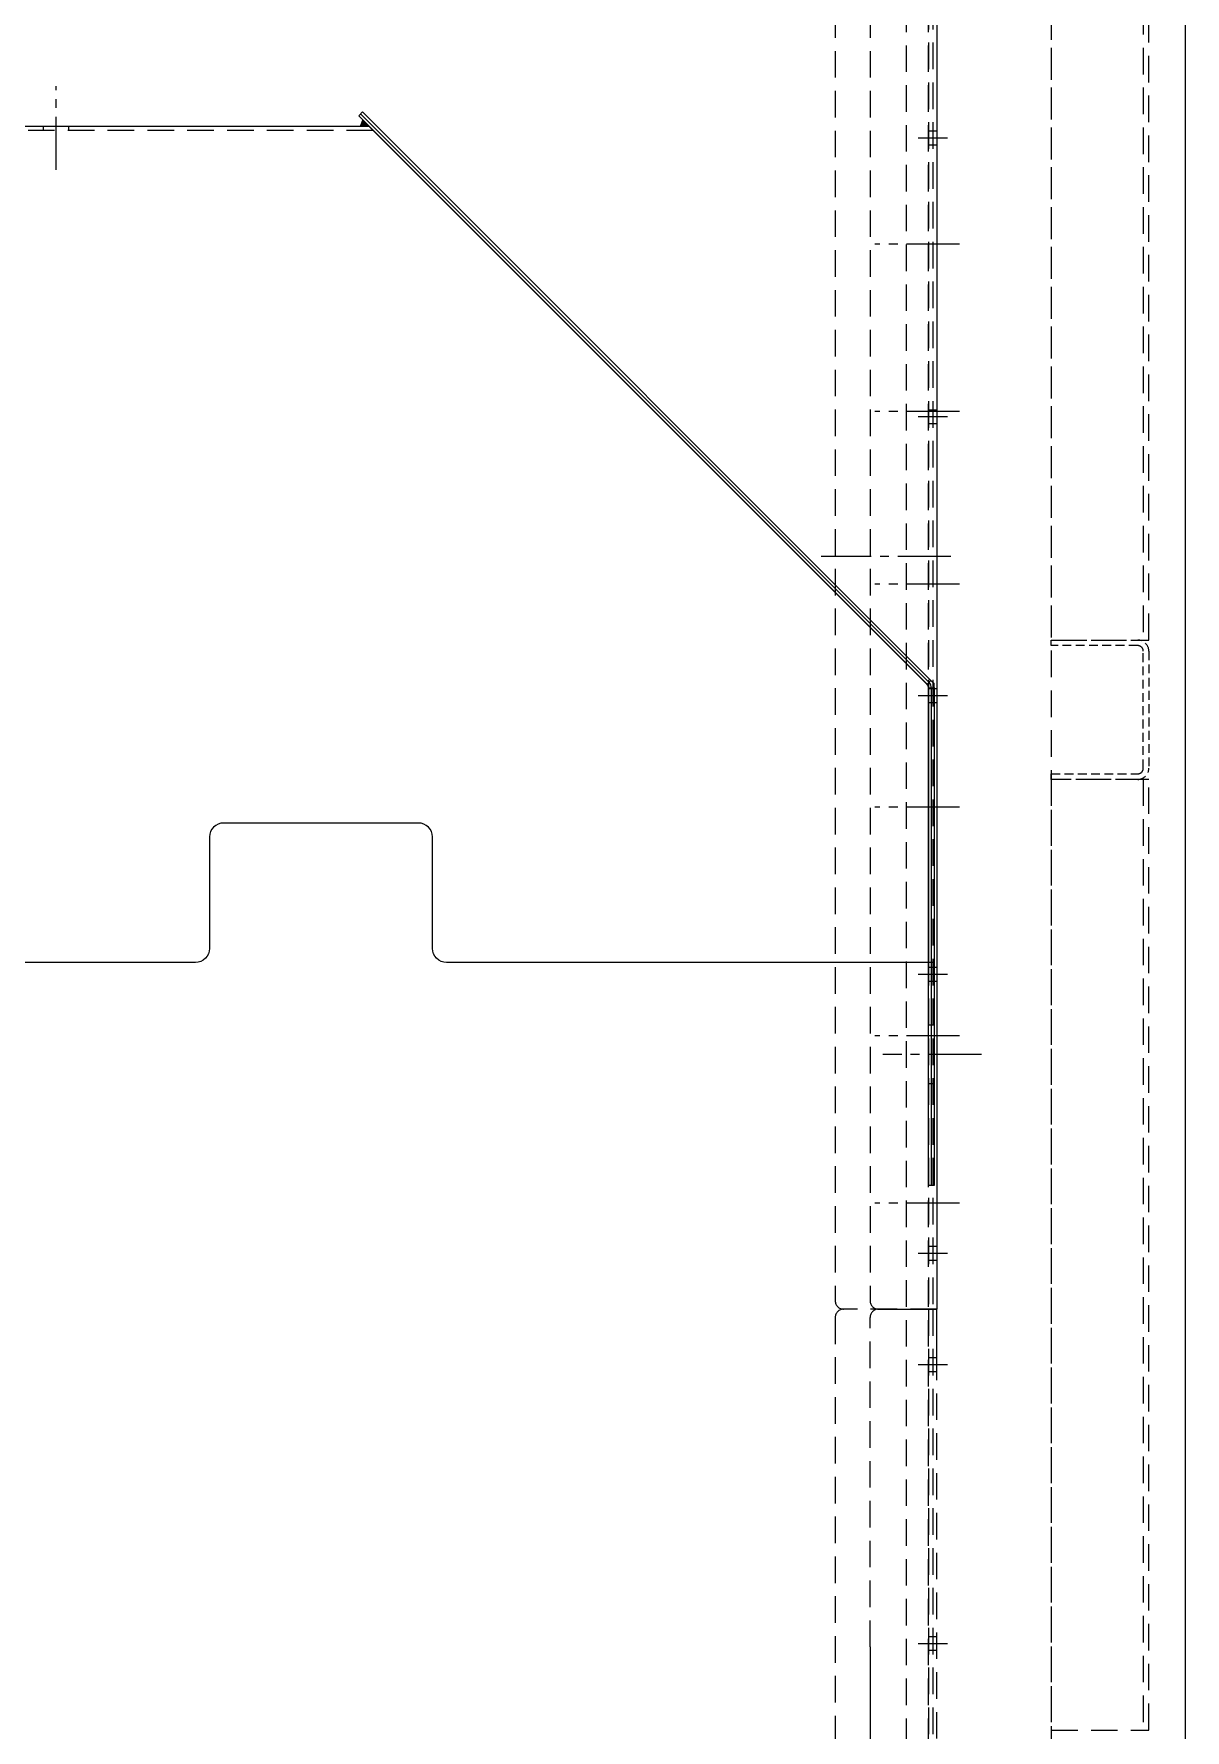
# Model space of a CAD drawing. Header units: millimetres. Extents: x 0 to 51411, y 0 to 16902.
# Drawn here: x 1883 to 2296, y 14235 to 14843 of the extents above; entities that cross this region are included whole.
import ezdxf

# ---------------------------------------------------------------- set-up
doc = ezdxf.new("R2010")
doc.units = ezdxf.units.MM
doc.linetypes.add('CENTER2', pattern=[28.575, 19.05, -3.175, 3.175, -3.175])
doc.linetypes.add('HIDDEN2', pattern=[4.7625, 3.175, -1.5875])
for name, color, linetype, lineweight in [('01_外形線', 7, 'Continuous', 25), ('03_かくれ線', 6, 'HIDDEN2', 13), ('04_中心線', 1, 'CENTER2', 9)]:
    doc.layers.add(name, color=color, linetype=linetype, lineweight=lineweight)
doc.layers.add('10_補助線', color=8, linetype='Continuous', lineweight=13, plot=False)

msp = doc.modelspace()

# ---------------------------------------------------------------- hatches: boundary and pattern name
at = {"layer": '01_外形線'}
h = msp.add_hatch(color=4, dxfattribs=at)
h.dxf.hatch_style = 1
h.paths.add_polyline_path([(2002.868, 14810.277), (1999.868, 14810.277), (2000.747, 14812.399)])

# ---------------------------------------------------------------- linework, layer by layer
for p, q in [((2295.697, 15800.911), (2295.697, 14238.815)), ((2295.697, 15407.921), (2295.697, 14238.815)), ((2206.697, 14925.911), (2206.697, 14385.911)), ((2188.37, 14385.911), (2206.697, 14385.911)), ((2206.697, 14360.793), (2206.697, 14385.911)), ((2182.697, 14264.745), (2182.697, 13848.911))]:
    msp.add_line(p, q, dxfattribs=at)
at = {"layer": '01_外形線', "color": 4}
msp.add_line((2205.697, 14510.277), (2203.697, 14510.277), dxfattribs=at)
for points in [[(2203.697, 14608.62, 0.1989124), (2203.111, 14610.035), (1999.222, 14813.924), (2000.636, 14815.338), (2204.525, 14611.449, -0.1989124), (2205.697, 14608.62), (2205.697, 14510.277), (2205.697, 14430.277), (2203.697, 14430.277), (2203.697, 14510.277)], [(2025.697, 14515.277), (2025.697, 14555.277, 0.4142136), (2020.697, 14560.277), (1950.697, 14560.277, 0.4142136), (1945.697, 14555.277), (1945.697, 14515.277, -0.4142136), (1940.697, 14510.277), (1537.697, 14510.277), (1537.697, 14810.277), (2002.868, 14810.277), (2202.818, 14610.328, -0.1989124), (2203.697, 14608.206), (2203.697, 14510.277), (2030.697, 14510.277, -0.4142136)]]:
    msp.add_lwpolyline(points, format="xyb", close=True, dxfattribs=at)
msp.add_lwpolyline([(2002.868, 14810.277), (1999.868, 14810.277), (2000.747, 14812.399), (2002.868, 14810.277)], dxfattribs=at)
at = {"layer": '03_かくれ線', "ltscale": 3}
for p, q in [((2247.697, 15407.921), (2247.697, 13985.921)), ((2280.697, 14966.921), (2280.697, 14625.921)), ((2195.697, 13300.911), (2195.697, 14925.911)), ((2203.697, 14925.911), (2203.697, 14385.911)), ((2203.697, 13300.911), (2203.697, 14925.911)), ((2205.197, 14925.911), (2205.197, 14385.911)), ((2170.197, 14922.911), (2170.197, 14388.911)), ((2182.697, 14922.911), (2182.697, 14393.686)), ((2280.697, 14575.921), (2280.697, 14234.921)), ((2182.697, 14393.686), (2182.697, 14388.911)), ((2170.197, 14382.911), (2170.197, 13848.911)), ((2206.697, 14385.911), (2173.197, 14385.911)), ((2182.697, 14264.745), (2182.697, 14382.911)), ((2185.697, 14385.911), (2188.37, 14385.911)), ((2203.697, 14385.911), (2203.697, 13845.911)), ((2205.197, 14385.911), (2205.197, 13845.911)), ((2206.697, 14231.853), (2206.697, 14360.793)), ((2295.697, 14238.815), (2295.697, 14109.875)), ((2295.697, 14238.815), (2295.697, 14109.875))]:
    msp.add_line(p, q, dxfattribs=at)
at = {"layer": '03_かくれ線', "color": 4, "ltscale": 3}
for p, q in [((1537.697, 14808.777), (2004.368, 14808.777)), ((1886.197, 14808.777), (1886.197, 14810.277)), ((1895.197, 14808.777), (1895.197, 14810.277)), ((2205.697, 14487.777), (2203.697, 14487.777)), ((2205.697, 14466.777), (2203.697, 14466.777))]:
    msp.add_line(p, q, dxfattribs=at)
at = {"layer": '03_かくれ線'}
for p, q in [((2206.697, 14808.411), (2203.697, 14808.411)), ((2206.697, 14803.411), (2203.697, 14803.411)), ((2206.697, 14708.411), (2203.697, 14708.411)), ((2206.697, 14703.411), (2203.697, 14703.411)), ((2206.697, 14608.411), (2203.697, 14608.411)), ((2206.697, 14603.411), (2203.697, 14603.411)), ((2206.697, 14508.411), (2203.697, 14508.411)), ((2206.697, 14508.411), (2203.697, 14508.411)), ((2206.697, 14503.411), (2203.697, 14503.411)), ((2206.697, 14503.411), (2203.697, 14503.411)), ((2206.697, 14408.411), (2203.697, 14408.411)), ((2206.697, 14408.411), (2203.697, 14408.411)), ((2206.697, 14403.411), (2203.697, 14403.411)), ((2206.697, 14403.411), (2203.697, 14403.411)), ((2206.697, 14368.411), (2203.697, 14368.411)), ((2206.697, 14363.411), (2203.697, 14363.411)), ((2206.697, 14268.411), (2203.697, 14268.411)), ((2206.697, 14263.411), (2203.697, 14263.411))]:
    msp.add_line(p, q, dxfattribs=at)
at = {"layer": '03_かくれ線', "ltscale": 3}
for points in [[(2247.697, 14966.921), (2247.697, 14625.921), (2282.697, 14625.921), (2282.697, 14966.921)], [(2247.697, 14575.921), (2247.697, 14234.921), (2282.697, 14234.921), (2282.697, 14575.921)]]:
    msp.add_lwpolyline(points, close=True, dxfattribs=at)
at = {"layer": '03_かくれ線'}
msp.add_lwpolyline([(2247.697, 14625.921), (2278.697, 14625.921, -0.4142136), (2282.697, 14621.921), (2282.697, 14579.921, -0.4142136), (2278.697, 14575.921), (2247.697, 14575.921), (2247.697, 14577.921), (2278.697, 14577.921, 0.4142136), (2280.697, 14579.921), (2280.697, 14621.921, 0.4142136), (2278.697, 14623.921), (2247.697, 14623.921), (2247.697, 14625.921)], format="xyb", dxfattribs=at)
at = {"layer": '03_かくれ線', "ltscale": 3}
for centre, start, end in [((2173.197, 14388.911), 180, 270), ((2185.697, 14388.911), 180, 270), ((2173.197, 14382.911), 90, 180), ((2185.697, 14382.911), 90, 180)]:
    msp.add_arc(centre, 3, start, end, dxfattribs=at)
at = {"layer": '04_中心線', "color": 4}
for p, q in [((1890.697, 14794.527), (1890.697, 14824.527)), ((2222.64, 14477.277), (2187.254, 14477.277))]:
    msp.add_line(p, q, dxfattribs=at)
at = {"layer": '04_中心線'}
for p, q in [((2210.447, 14805.911), (2199.947, 14805.911)), ((2214.819, 14767.911), (2184.419, 14767.911)), ((2214.819, 14707.911), (2184.419, 14707.911)), ((2210.447, 14705.911), (2199.947, 14705.911)), ((2211.697, 14655.911), (2165.197, 14655.911)), ((2214.819, 14645.911), (2184.419, 14645.911)), ((2210.447, 14605.911), (2199.947, 14605.911)), ((2214.819, 14565.911), (2184.419, 14565.911)), ((2210.447, 14505.911), (2199.947, 14505.911)), ((2210.447, 14505.911), (2199.947, 14505.911)), ((2214.819, 14483.911), (2184.419, 14483.911)), ((2214.819, 14423.911), (2184.419, 14423.911)), ((2210.447, 14405.911), (2199.947, 14405.911)), ((2210.447, 14405.911), (2199.947, 14405.911)), ((2210.447, 14365.911), (2199.947, 14365.911)), ((2210.447, 14265.911), (2199.947, 14265.911))]:
    msp.add_line(p, q, dxfattribs=at)
at = {"layer": '10_補助線', "color": 4}
for p, q in [((2203.818, 14610.742), (1999.929, 14814.631)), ((2204.525, 14611.449), (2203.111, 14610.035)), ((2205.697, 14608.62), (2203.697, 14608.62)), ((2204.697, 14430.277), (2204.697, 14608.62))]:
    msp.add_line(p, q, dxfattribs=at)
for points in [[(2203.697, 14608.62), (2203.697, 14609.449), (2203.111, 14610.035)], [(2205.697, 14608.62), (2205.697, 14610.277), (2204.525, 14611.449)]]:
    msp.add_lwpolyline(points, dxfattribs=at)
msp.add_arc((2201.697, 14608.62), 3, 0, 45, dxfattribs=at)

doc.saveas('drawing.dxf')
